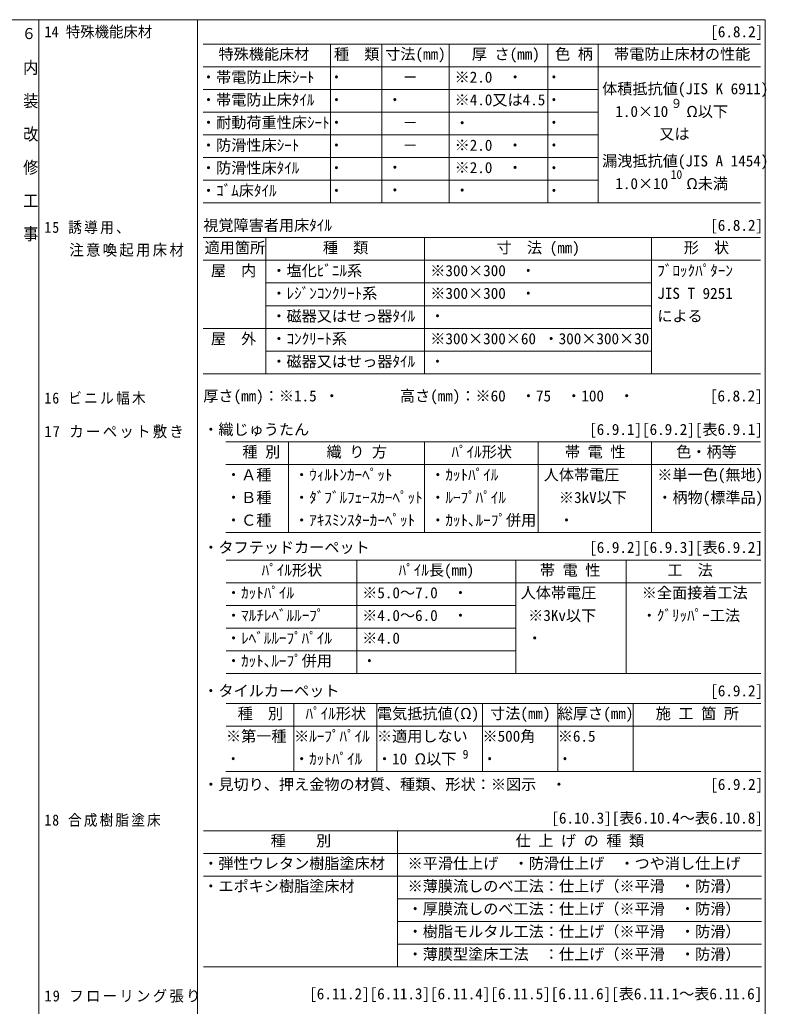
# Model space of a CAD drawing. Units: millimetres on the paper. Extents: x -396 to 397, y -283 to 596.
# Drawn here: x 199.4 to 396.8, y 25.6 to 286.5 of the extents above; entities that cross this region are included whole.
import ezdxf
from ezdxf.enums import TextEntityAlignment as Align

# ---------------------------------------------------------------- set-up
doc = ezdxf.new("R2010")
doc.units = ezdxf.units.MM
for name, color, linetype, lineweight in [('0-0', 4, 'Continuous', 9), ('0-1_文字', 7, 'Continuous', 9), ('E-0', 5, 'Continuous', 9)]:
    doc.layers.add(name, color=color, linetype=linetype, lineweight=lineweight)
doc.styles.add('@ＭＳ ゴシック', font='')
doc.styles.add('ＭＳ ゴシック', font='')
doc.styles.get('@ＭＳ ゴシック').set_extended_font_data('@MS Gothic')
doc.styles.get('ＭＳ ゴシック').set_extended_font_data('MS Gothic')

msp = doc.modelspace()

# ---------------------------------------------------------------- linework, layer by layer
at = {"layer": '0-0'}
for p, q in [((204.456, 286.452), (204.456, -261.048)), ((246.456, 286.452), (246.456, -261.048)), ((247.956, 280.032), (395.26, 280.032)), ((281.595, 238.032), (281.595, 280.032)), ((295.15, 238.032), (295.15, 280.032)), ((312.933, 238.032), (312.933, 280.032)), ((339.068, 238.032), (339.068, 280.032)), ((352.339, 238.032), (352.339, 280.032)), ((247.956, 274.032), (395.26, 274.032)), ((247.956, 268.032), (352.339, 268.032)), ((247.956, 262.032), (352.339, 262.032)), ((247.956, 256.032), (352.339, 256.032)), ((247.956, 250.032), (352.339, 250.032)), ((247.956, 244.032), (352.339, 244.032)), ((247.956, 238.032), (395.26, 238.032)), ((247.956, 228.834), (395.26, 228.834)), ((264.456, 192.834), (264.456, 228.834)), ((306.456, 192.834), (306.456, 228.834)), ((366.456, 192.834), (366.456, 228.834)), ((247.956, 222.834), (395.26, 222.834)), ((264.456, 216.834), (366.456, 216.834)), ((264.456, 210.834), (366.456, 210.834)), ((247.956, 204.834), (366.456, 204.834)), ((264.456, 198.834), (366.456, 198.834)), ((247.956, 192.834), (395.26, 192.834)), ((253.956, 174.845), (395.26, 174.845)), ((270.456, 150.845), (270.456, 174.845)), ((306.456, 150.845), (306.456, 174.845)), ((336.456, 150.845), (336.456, 174.845)), ((366.456, 150.845), (366.456, 174.845)), ((253.956, 168.845), (395.26, 168.845)), ((253.956, 150.845), (395.26, 150.845)), ((254.035, 143.574), (395.339, 143.574)), ((288.535, 113.574), (288.535, 143.574)), ((330.535, 113.574), (330.535, 143.574)), ((359.697, 113.574), (359.697, 143.574)), ((254.035, 137.574), (395.339, 137.574)), ((254.035, 131.574), (330.535, 131.574)), ((254.035, 125.574), (330.535, 125.574)), ((254.035, 119.574), (330.535, 119.574)), ((254.035, 113.574), (395.339, 113.574)), ((254.035, 105.651), (395.339, 105.651)), ((271.856, 87.651), (271.856, 105.651)), ((293.856, 87.651), (293.856, 105.651)), ((321.756, 87.651), (321.756, 105.651)), ((341.656, 87.651), (341.656, 105.651)), ((361.556, 87.651), (361.556, 105.651)), ((254.035, 99.651), (395.339, 99.651)), ((253.956, 87.651), (395.339, 87.651)), ((248.035, 72.003), (395.48, 72.003)), ((299.321, 72.003), (299.321, 36.003)), ((248.035, 66.003), (395.48, 66.003)), ((248.035, 60.003), (395.48, 60.003)), ((299.321, 54.003), (395.48, 54.003)), ((299.321, 48.003), (395.48, 48.003)), ((299.321, 42.003), (395.48, 42.003)), ((248.035, 36.003), (395.48, 36.003))]:
    msp.add_line(p, q, dxfattribs=at)
at = {"layer": 'E-0', "color": 7}
msp.add_lwpolyline([(-395.544, 286.452), (396.456, 286.452), (396.456, -283.464)], dxfattribs=at)

# ---------------------------------------------------------------- texts
at = {"layer": '0-0', "color": 7, "style": 'ＭＳ ゴシック'}
msp.add_text('\u3000又は', height=2.933, dxfattribs=at).set_placement((364.501, 253.915), align=Align.BOTTOM_LEFT)
at = {"layer": '0-1_文字', "style": 'ＭＳ ゴシック', "width": 0.95}
for s, height, p in [('14 特殊機能床材', 2.933, (205.956, 280.928)), ('６', 2.933, (199.956, 280.452)), ('・', 2.933, (281.254, 268.928)), ('・', 2.933, (338.735, 268.928)), ('・', 2.933, (281.254, 262.928)), ('・', 2.933, (338.735, 262.928)), ('９', 2.346, (371.513, 262.402)), ('・', 2.933, (281.254, 256.928)), ('・', 2.933, (338.735, 256.928)), ('・', 2.933, (281.254, 250.928)), ('・', 2.933, (338.735, 250.928)), ('・', 2.933, (281.254, 244.928)), ('・', 2.933, (338.735, 244.928)), ('10', 2.346, (371.513, 243.651)), ('・', 2.933, (281.254, 238.931)), ('・', 2.933, (338.735, 238.931)), ('・', 2.933, (331.956, 217.759)), ('・', 2.933, (331.956, 211.759)), ('・', 2.933, (307.956, 205.759)), ('・', 2.933, (307.956, 193.759)), ('・', 2.933, (289.956, 114.574)), ('・', 2.933, (253.956, 88.651)), ('9', 2.346, (316.535, 90.355)), ('・', 2.933, (321.756, 88.651)), ('・', 2.933, (341.656, 88.651))]:
    msp.add_text(s, height=height, dxfattribs=at).set_placement(p, align=Align.BOTTOM_LEFT)
at = {"layer": '0-1_文字', "style": 'ＭＳ ゴシック'}
for s, p in [('\u3000\u3000\u3000\u3000\u3000\u3000\u3000\u3000\u3000\u3000\u3000\u3000\u3000\u3000\u3000\u3000\u3000\u3000 \u3000\u3000\u3000\u3000\u3000\u3000\u3000\u3000\u3000\u3000\u3000\u3000\u3000\u3000\u3000[6.8.2]', (247.956, 280.928)), ('特殊機能床材', (251.989, 275.032)), ('種\u3000類', (282.484, 275.008)), ('寸法(mm)', (296.044, 275.043)), ('厚 さ(mm)', (318.933, 275.032)), ('色 柄', (340.939, 275.032)), ('帯電防止床材の性能', (356.531, 275.032)), ('・帯電防止床ｼｰﾄ', (247.342, 268.928)), ('\u3000－', (296.599, 268.928)), ('※2.0\u3000・\u3000', (314.383, 268.928)), ('体積抵抗値(JIS K 6911)', (353.38, 265.852)), ('・帯電防止床ﾀｲﾙ', (247.342, 262.928)), ('※4.0又は4.5', (314.383, 262.928)), ('・\u3000', (296.599, 262.928)), ('1.0×10', (356.878, 259.852)), ('Ω以下', (375.644, 259.852)), ('・耐動荷重性床ｼｰﾄ', (247.342, 256.928)), ('\u3000－', (296.599, 256.928)), ('・\u3000', (314.383, 256.816)), ('・防滑性床ｼｰﾄ', (247.342, 250.928)), ('\u3000－', (296.599, 250.928)), ('※2.0\u3000・\u3000', (314.383, 250.928)), ('漏洩抵抗値(JIS A 1454)', (353.38, 246.772)), ('・防滑性床ﾀｲﾙ', (247.342, 244.928)), ('・\u3000', (296.599, 245.046)), ('※2.0\u3000・\u3000', (314.383, 245.013)), ('・ｺﾞﾑ床ﾀｲﾙ', (247.342, 238.928)), ('1.0×10', (356.878, 240.772)), ('Ω未満', (375.644, 240.772)), ('・\u3000', (296.599, 239.048)), ('・\u3000', (314.383, 239.015)), ('視覚障害者用床ﾀｲﾙ\u3000\u3000\u3000\u3000\u3000\u3000\u3000\u3000\u3000 \u3000\u3000\u3000\u3000\u3000\u3000\u3000\u3000\u3000\u3000\u3000\u3000\u3000     [6.8.2]', (247.956, 229.759)), ('適用箇所', (248.306, 223.834)), ('種\u3000類', (279.556, 223.834)), ('寸\u3000法 (㎜)', (325.506, 223.834)), ('形\u3000状', (374.958, 223.834)), (' 屋\u3000内', (247.956, 217.759)), ('・塩化ﾋﾞﾆﾙ系', (265.956, 217.759)), ('ﾌﾞﾛｯｸﾊﾟﾀｰﾝ', (367.956, 217.759)), ('※300×300', (307.956, 217.759)), ('・ﾚｼﾞﾝｺﾝｸﾘｰﾄ系', (265.956, 211.759)), ('※300×300', (307.956, 211.759)), ('JIS T 9251', (367.956, 211.759)), ('・磁器又はせっ器ﾀｲﾙ', (265.956, 205.759)), ('による', (367.956, 205.759)), (' 屋\u3000外', (247.956, 199.759)), ('・ｺﾝｸﾘｰﾄ系', (265.956, 199.759)), ('※300×300×60 ・300×300×30', (307.956, 199.759)), ('・磁器又はせっ器ﾀｲﾙ', (265.956, 193.759)), ('厚さ(mm)：※1.5 ・\u3000\u3000\u3000\u3000高さ(mm)：※60\u3000・75\u3000・100\u3000・\u3000\u3000\u3000\u3000  [6.8.2]', (247.956, 184.634)), ('・織じゅうたん\u3000\u3000\u3000\u3000\u3000\u3000\u3000\u3000\u3000\u3000\u3000\u3000 \u3000\u3000\u3000\u3000\u3000  [6.9.1][6.9.2][表6.9.1]', (247.956, 175.77)), (' 種 別', (256.306, 169.845)), ('織 り 方', (280.556, 169.845)), ('ﾊﾟｲﾙ形状', (313.556, 169.845)), ('帯 電 性', (343.556, 169.845)), ('色・柄等', (372.958, 169.845)), ('・Ａ種', (253.956, 163.77)), ('・ｳｨﾙﾄﾝｶｰﾍﾟｯﾄ', (271.956, 163.77)), ('・ｶｯﾄﾊﾟｲﾙ', (307.956, 163.77)), ('人体帯電圧', (337.956, 163.77)), ('※単一色(無地)', (367.956, 163.77)), ('・Ｂ種', (253.956, 157.77)), ('・ﾀﾞﾌﾞﾙﾌｪｰｽｶｰﾍﾟｯﾄ', (271.956, 157.77)), ('・ﾙｰﾌﾟﾊﾟｲﾙ', (307.956, 157.77)), ('\u3000※3kV以下\u3000', (337.956, 157.77)), ('・柄物(標準品)', (367.956, 157.77)), ('・Ｃ種', (253.956, 151.77)), ('・ｱｷｽﾐﾝｽﾀｰｶｰﾍﾟｯﾄ', (271.956, 151.77)), ('・ｶｯﾄ､ﾙｰﾌﾟ併用', (307.956, 151.77)), ('\u3000・\u3000', (337.956, 151.77)), ('・タフテッドカーペット\u3000\u3000\u3000\u3000\u3000\u3000\u3000\u3000\u3000\u3000 \u3000\u3000\u3000\u3000[6.9.2][6.9.3][表6.9.2]', (247.956, 144.574)), ('ﾊﾟｲﾙ形状', (263.385, 138.574)), ('ﾊﾟｲﾙ長(mm)', (299.585, 138.574)), ('帯 電 性', (336.915, 138.574)), ('工\u3000法', (370.637, 138.574)), ('・ｶｯﾄﾊﾟｲﾙ', (253.956, 132.574)), ('※5.0～7.0\u3000・\u3000', (289.956, 132.574)), ('人体帯電圧', (331.835, 132.574)), ('※全面接着工法', (363.84, 132.574)), ('・ﾏﾙﾁﾚﾍﾞﾙﾙｰﾌﾟ', (253.956, 126.574)), (' ※3Kv以下', (331.835, 126.574)), ('・ｸﾞﾘｯﾊﾟｰ工法', (363.84, 126.574)), ('※4.0～6.0\u3000・\u3000', (289.956, 126.574)), ('・ﾚﾍﾞﾙﾙｰﾌﾟﾊﾟｲﾙ', (253.956, 120.574)), ('※4.0', (289.956, 120.574)), ('\u3000・', (329.558, 120.574)), ('・ｶｯﾄ､ﾙｰﾌﾟ併用', (253.956, 114.574)), ('・タイルカーペット\u3000\u3000\u3000\u3000 \u3000\u3000\u3000\u3000\u3000\u3000\u3000\u3000 \u3000\u3000 \u3000\u3000\u3000\u3000\u3000\u3000\u3000\u3000\u3000[6.9.2]', (247.956, 106.651)), ('種\u3000別', (257.045, 100.651)), ('ﾊﾟｲﾙ形状', (274.981, 100.644)), ('電気抵抗値(Ω)', (293.856, 100.651)), ('寸法(㎜)', (323.756, 100.651)), ('総厚さ(mm)', (341.656, 100.651)), ('施 工 箇 所', (367.547, 100.651)), ('※第一種 ', (253.956, 94.651)), ('※ﾙｰﾌﾟﾊﾟｲﾙ ', (271.956, 94.651)), ('※適用しない', (293.856, 94.651)), ('※500角', (321.756, 94.651)), ('※6.5', (341.656, 94.651)), ('・ｶｯﾄﾊﾟｲﾙ', (271.956, 88.651)), ('・10 Ω以下', (293.856, 88.651)), ('・見切り、押え金物の材質、種類、形状：※図示\u3000・\u3000\u3000\u3000\u3000 \u3000\u3000\u3000\u3000\u3000[6.9.2]', (247.956, 81.9)), (' \u3000\u3000\u3000\u3000\u3000\u3000\u3000\u3000\u3000\u3000\u3000\u3000\u3000\u3000\u3000\u3000\u3000\u3000\u3000\u3000\u3000\u3000 [6.10.3][表6.10.4～表6.10.8]', (247.956, 73.003)), ('種\u3000\u3000別', (265.778, 67.003)), ('仕 上 げ の 種 類', (330.5, 67.003)), ('・弾性ウレタン樹脂塗床材', (247.956, 61.003)), ('※平滑仕上げ\u3000・防滑仕上げ\u3000・つや消し仕上げ\u3000\u3000 ', (301.956, 61.003)), ('・エポキシ樹脂塗床材', (247.956, 55.003)), ('※薄膜流しのべ工法：仕上げ（※平滑\u3000・防滑）', (301.956, 55.003)), ('・厚膜流しのべ工法：仕上げ（※平滑\u3000・防滑）', (301.956, 49.003)), ('・樹脂モルタル工法：仕上げ（※平滑\u3000・防滑）', (301.956, 43.003)), ('・薄膜型塗床工法\u3000：仕上げ（※平滑\u3000・防滑）', (301.956, 37.003)), ('\u3000\u3000\u3000\u3000\u3000\u3000\u3000[6.11.2][6.11.3][6.11.4][6.11.5][6.11.6][表6.11.1～表6.11.6]', (247.956, 26.525))]:
    msp.add_text(s, height=2.933, dxfattribs=at).set_placement(p, align=Align.BOTTOM_LEFT)
at = {"layer": '0-1_文字', "style": '@ＭＳ ゴシック', "width": 1.1}
msp.add_text('\u3000内\u3000装\u3000改\u3000修\u3000工\u3000事', height=2.933, rotation=270, dxfattribs=at).set_placement((199.956, 280.452), align=Align.BOTTOM_LEFT)
at = {"layer": '0-1_文字', "char_height": 2.933, "attachment_point": 7, "style": 'ＭＳ ゴシック'}
for s, insert in [('\\T1.17;\\W0.9;15\\~誘導用、', (205.956, 229.759)), ('\\T1.16;\\W0.95;\\~\\~\\~注意喚起用床材', (205.956, 223.759)), ('\\T1.17;\\W0.9;16\\~ビニル幅木', (205.956, 184.634)), ('\\T1.16;\\W0.95;17\\~カーペット敷き', (205.956, 175.77)), ('\\T1.16;\\W0.9;18\\~合成樹脂塗床', (205.956, 73.003)), ('\\T1.16;\\W0.95;19\\~フローリング張り', (205.956, 26.525))]:
    msp.add_mtext(s, dxfattribs=dict(at, insert=insert))

doc.saveas('drawing.dxf')
